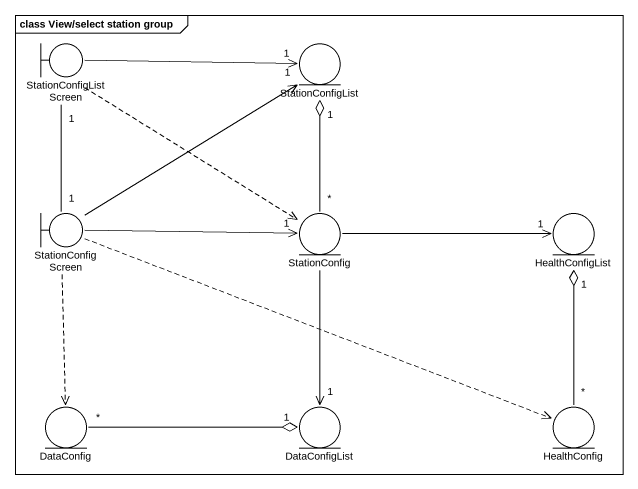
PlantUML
@startuml
mainframe class View/select station group
boundary StationConfigListScreen
entity StationConfigList
boundary StationConfigScreen
entity StationConfig
entity HealthConfigList
entity DataConfig
entity DataConfigList
entity HealthConfig
StationConfigListScreen -right-> "1" StationConfigList
StationConfigListScreen "1" -- "1" StationConfigScreen
StationConfigListScreen ..> StationConfig
StationConfigScreen -up-> "1" StationConfigList
StationConfigScreen -right-> "1" StationConfig
StationConfigScreen ..> DataConfig
StationConfigScreen .right.> HealthConfig
StationConfig "*" -up-o "1" StationConfigList
StationConfig -right-> "1" HealthConfigList
StationConfig --> "1" DataConfigList
DataConfig "*" -right-o "1" DataConfigList
HealthConfig "*" -up-o "1" HealthConfigList
@enduml
